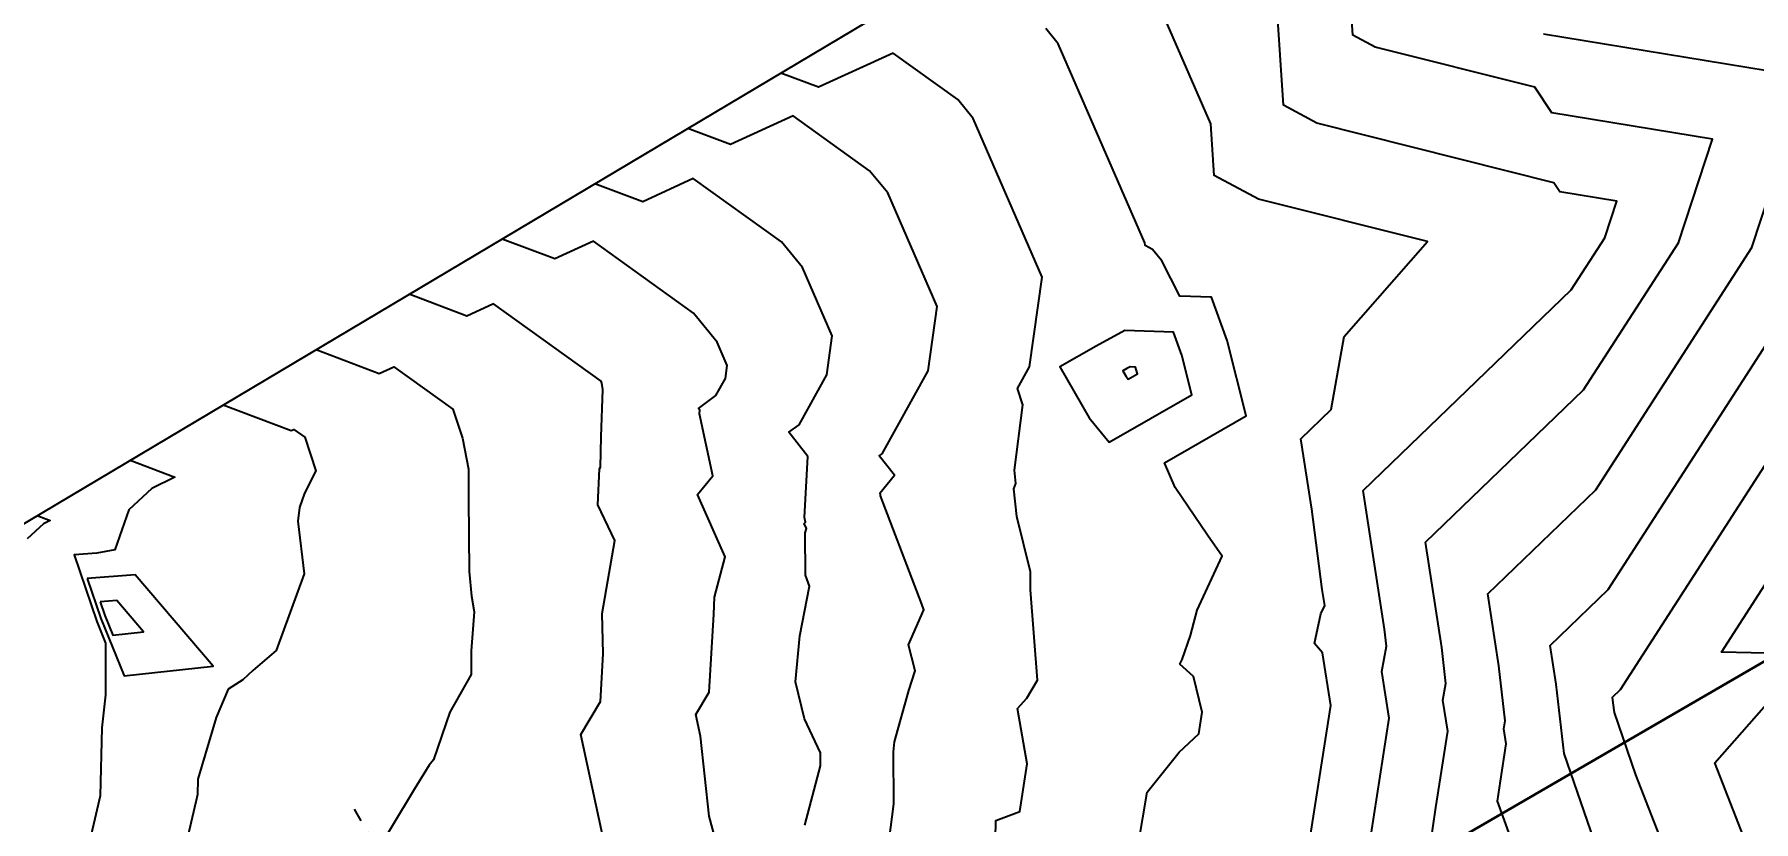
# Model space of a CAD drawing. Header units: metres. Extents: x 419533 to 423558, y 4805342 to 4807578.
# Drawn here: x 421684.1 to 421717.88, y 4806383.25 to 4806398.71 of the extents above; entities that cross this region are included whole.
import ezdxf

# ---------------------------------------------------------------- set-up
doc = ezdxf.new("R2010")
doc.units = ezdxf.units.M
doc.linetypes.add('PHANTOM', pattern=[2.5, 1.25, -0.25, 0.25, -0.25, 0.25, -0.25])
for name, color, linetype in [('C-TINN-BNDY', 110, 'Continuous'), ('C-TOPO-MAJR', 9, 'Continuous'), ('C-TOPO-MINR', 8, 'Continuous'), ('LS', 7, 'Continuous')]:
    doc.layers.add(name, color=color, linetype=linetype)
doc.styles.get("Standard").update_dxf_attribs({"font": 'simplex.shx'})

# ---------------------------------------------------------------- blocks, each defined once
blk = doc.blocks.new('AN30 +0 +0')
at = {"linetype": 'PHANTOM', "flags": 128}
for points in [[(0, -11.38231219537556), (0, 11.38231219444424)], [(-11.38231219508452, 0), (11.38231219508452, 0)]]:
    blk.add_lwpolyline(points, dxfattribs=at)
at = {"flags": 128}
blk.add_lwpolyline([(-4.74419642862631, -4.744196427986026), (-4.74419642862631, 4.744196428917348), (4.744196428568102, 4.744196428917348), (4.744196428568102, -4.744196427986026)], close=True, dxfattribs=at)
at = {"layer": 'LS', "insert": (-3.273187459330074, -0.3826382020488381), "char_height": 0.5157699281218149, "width": 9.13591657892082, "attachment_point": 1}
blk.add_mtext('AN30\\PBase +0 Leg +0', dxfattribs=at)
blk = doc.blocks.new('tower_bases_layout_1')
at = {"color": 31, "lineweight": 30, "true_color": 0xffbd7a, "elevation": 1718.013}
blk.add_lwpolyline([(423449.834, 4807399.592), (423130.593, 4807500.114), (421950.92, 4806612.998), (421795.045, 4806430.988), (421305.015, 4806147.038), (421305.015, 4806147.038), (420630.083, 4805770.97), (419765.157, 4805549.54), (419617.356, 4805580.088)], dxfattribs=at)
at = {"rotation": 30.09033251}
blk.add_blockref('AN30 +0 +0', (421696.095, 4806373.642, 1783.967), dxfattribs=at)
blk = doc.blocks.new('leg_extensions_profiles_1')
at = {"layer": 'C-TINN-BNDY', "color": 110, "linetype": 'Continuous', "lineweight": -3, "flags": 128}
blk.add_lwpolyline([(421683.4247, 4806388.8237), (421712.397, 4806406.062), (421781.855, 4806450.719), (421828.567, 4806494.001), (421862.816, 4806545.203), (421884.356, 4806573.831), (421937.081, 4806642.772), (421963.05, 4806666.593), (422022.308, 4806679.621), (422070.081, 4806718.405), (422121.479, 4806758.599), (422172.398, 4806802.795), (422201.438, 4806820.081)], dxfattribs=at)
at = {"layer": 'C-TOPO-MAJR', "color": 9, "linetype": 'Continuous', "lineweight": -3, "flags": 128}
for points, elevation in [([(421717.4930468269, 4806366.955009514), (421717.5922605503, 4806368.325805337), (421714.5936083107, 4806367.774873599), (421714.5680467932, 4806367.780710274), (421714.5855017556, 4806367.853750148), (421714.6109057592, 4806368.187535341), (421716.0673304321, 4806368.709888716), (421721.9627678472, 4806371.914589985), (421721.9896277299, 4806371.929742636), (421717.122287246, 4806384.402757336), (421719.0003145752, 4806386.538925435), (421717.2481773597, 4806386.580124306), (421722.1812222222, 4806394.235717935), (421724.5801303933, 4806401.511472825), (421717.7249825611, 4806402.636663197), (421715.1857155963, 4806405.887018644), (421713.6094094467, 4806406.40263102), (421713.4019141014, 4806406.509795495), (421713.3852422448, 4806406.697375823)], 1750), ([(421710.3684905482, 4806383.000561419), (421710.7223417223, 4806385.278903987), (421710.5785190157, 4806386.198971144), (421710.669292129, 4806386.692686589), (421710.6298694949, 4806387.029435555), (421710.2110257396, 4806389.754438701), (421714.2990556028, 4806393.692971986), (421714.959, 4806394.717139871), (421715.1963401669, 4806395.43697938), (421714.0772763853, 4806395.62066029), (421713.9598206763, 4806395.798918514), (421709.300652065, 4806396.966015859), (421708.6468275727, 4806397.320616905), (421708.5147522526, 4806399.290939903)], 1745), ([(421699.2424662185, 4806383.178276924), (421699.5462719214, 4806384.344115633), (421699.5484299052, 4806384.602715972), (421699.2309814811, 4806385.270945044), (421699.0574920707, 4806385.99732777), (421699.1407682031, 4806386.896997747), (421699.3284668275, 4806387.875799374), (421699.2507923461, 4806388.088871075), (421699.246487034, 4806388.920611041), (421699.2692035839, 4806389.007857202), (421699.2274824594, 4806389.10228246), (421699.250846973, 4806389.130704791), (421699.2306739062, 4806389.224710079), (421699.298992528, 4806390.421147072), (421698.9276839419, 4806390.899356958), (421699.1251033287, 4806391.046262238), (421699.6717856869, 4806392.027520202), (421699.7766902958, 4806392.789112257), (421699.1923632031, 4806394.132346406), (421698.7820731681, 4806394.635789821), (421697.0478696217, 4806395.879969235), (421696.0538911034, 4806395.426038123), (421695.1158603506, 4806395.779852238)], 1740), ([(421685.9839962366, 4806390.346461959), (421686.857820602, 4806390.016865735), (421686.4077373832, 4806389.793041635), (421685.9582647905, 4806389.373796853), (421685.6787933045, 4806388.585939235), (421685.3299350117, 4806388.521688258), (421684.8795680186, 4806388.488928015), (421685.3262088075, 4806387.176732311), (421685.4976602683, 4806386.755951878), (421685.4965608965, 4806385.740262982), (421685.4230630769, 4806385.091070109), (421685.3900273475, 4806383.75411248), (421685.2875736219, 4806383.306134108), (421684.9763877419, 4806381.970749355)], 1735)]:
    blk.add_lwpolyline(points, dxfattribs=dict(at, elevation=elevation))
at = {"layer": 'C-TOPO-MINR', "color": 8, "linetype": 'Continuous', "lineweight": -3, "flags": 128}
for points, elevation in [([(421720.6006703998, 4806371.276365998), (421715.570252037, 4806384.167282998), (421715.1471342063, 4806385.394346153), (421715.1248303454, 4806385.584866201), (421715.108430746, 4806385.691562217), (421715.2684953311, 4806385.845773344), (421720.7367777778, 4806394.332002322)], 1749), ([(421719.2117130698, 4806370.62298936), (421717.179160239, 4806375.831595872), (421714.1602274959, 4806384.586653846), (421714.0010901327, 4806385.94600854), (421713.8840794944, 4806386.707281338), (421715.026135399, 4806387.807573005), (421719.2923333333, 4806394.428286709)], 1748), ([(421717.3463833133, 4806371.24455684), (421712.8509229216, 4806383.653037646), (421712.9074293118, 4806384.046762426), (421713.0206472495, 4806384.775739086), (421712.9746298517, 4806385.070123035), (421713.0036735442, 4806385.228091832), (421712.8773499201, 4806386.307150878), (421712.6597282428, 4806387.723000458), (421714.7837754669, 4806389.769372665), (421717.8478888889, 4806394.524571097), (421718.9498562575, 4806397.866776758), (421713.7540573879, 4806398.719604881)], 1747), ([(421711.521404241, 4806382.711526111), (421711.6379599299, 4806383.523661923), (421711.8714944859, 4806385.027321537), (421711.7765744337, 4806385.63454709), (421711.8364828366, 4806385.960389211), (421711.7536097075, 4806386.668293217), (421711.4353769912, 4806388.73871958), (421714.5414155349, 4806391.731172325), (421716.4034444445, 4806394.620855483), (421717.0730982122, 4806396.651878069), (421713.9156668865, 4806397.170132586), (421713.5842663526, 4806397.673087029), (421710.4481996083, 4806398.458655329), (421710.0081130998, 4806398.697335798), (421709.8117143392, 4806401.627247263)], 1746), ([(421709.0990211664, 4806382.477460915), (421709.5731889587, 4806385.530486437), (421709.4113948357, 4806386.565520907), (421709.2560753734, 4806386.748287033), (421709.3761546008, 4806387.332970735), (421709.4586599358, 4806387.49240154), (421709.4015673469, 4806387.806810612), (421709.1993883019, 4806389.386238868), (421708.986674488, 4806390.770157822), (421709.579714479, 4806391.341510729), (421709.8369593289, 4806392.774923399), (421711.4749898273, 4806394.64126151), (421708.1531045216, 4806395.473376388), (421707.2855420457, 4806395.943898011), (421707.2177901659, 4806396.954632543), (421705.896417062, 4806399.992166654)], 1744), ([(421705.7043668535, 4806382.27369956), (421705.963711296, 4806383.825004833), (421706.5917344855, 4806384.615332271), (421706.9813793317, 4806384.971550764), (421707.0466858728, 4806385.401586779), (421706.8789652632, 4806386.098407862), (421706.6088544673, 4806386.341511258), (421706.6552968618, 4806386.433850888), (421706.8204376026, 4806386.9048556), (421706.9469820032, 4806387.401615993), (421707.4414856234, 4806388.463590523), (421707.1491456667, 4806388.878871334), (421706.5130227109, 4806389.809538304), (421706.3069246131, 4806390.298482214), (421707.9086308437, 4806391.221310662), (421707.5365549281, 4806392.698326325), (421707.2333364082, 4806393.552654765), (421706.6107606738, 4806393.57104186), (421706.2565080612, 4806394.264528419), (421706.0728657143, 4806394.486581071), (421705.9242565186, 4806394.567179117), (421705.9208280792, 4806394.618325182), (421704.2204035972, 4806398.527211592), (421703.9745364991, 4806398.828901034)], 1743), ([(421702.9870223214, 4806382.91414), (421702.9924901527, 4806383.273787328), (421703.4620494358, 4806383.449314747), (421703.6104323222, 4806384.384024456), (421703.4187519499, 4806385.472482093), (421703.602172853, 4806385.673975014), (421703.8078844225, 4806386.0286967), (421703.6721555773, 4806387.801979058), (421703.6704169265, 4806388.156572205), (421703.4072723967, 4806389.2449581), (421703.3445936713, 4806389.782678742), (421703.3827942769, 4806389.89143037), (421703.3614487097, 4806390.150327742), (421703.521656521, 4806391.433429913), (421703.4208329827, 4806391.756167129), (421703.6565882828, 4806392.179331993), (421703.8999534065, 4806393.946127049), (421702.5443901325, 4806397.06225653), (421702.2437153888, 4806397.431197296), (421700.9728309838, 4806398.34297505), (421699.5083634976, 4806397.674180562), (421698.7686059962, 4806397.953208349)], 1742), ([(421700.8945299847, 4806382.886334024), (421700.9907659119, 4806383.601160772), (421700.978740369, 4806384.616953181), (421701.0017529596, 4806384.813689776), (421701.2817872606, 4806385.824033852), (421701.4100238062, 4806386.210609269), (421701.2786484914, 4806386.723068297), (421701.5794240779, 4806387.409581218), (421701.5397920894, 4806387.520276002), (421700.7289887219, 4806389.649430659), (421700.7259236688, 4806389.682189319), (421700.7202248304, 4806389.69117609), (421700.7111520888, 4806389.701871985), (421700.9991762064, 4806390.053009075), (421700.7029193083, 4806390.434559578), (421700.7567296263, 4806390.474601339), (421701.6641869848, 4806392.103426098), (421701.8383218512, 4806393.367619652), (421700.8683766678, 4806395.597301467), (421700.5128942785, 4806396.033493559), (421699.0103503027, 4806397.111472143), (421697.7811273005, 4806396.550109343), (421696.9422331734, 4806396.866530293)], 1741), ([(421697.7321936129, 4806381.976168113), (421697.3599195241, 4806383.352975447), (421697.1916694157, 4806384.929127863), (421697.0998308188, 4806385.354155207), (421697.3594114932, 4806385.793394811), (421697.4523560596, 4806387.321695832), (421697.4643723121, 4806387.657046262), (421697.670680094, 4806388.449400825), (421697.1304987007, 4806389.671965367), (421697.4330091351, 4806390.039961548), (421697.1718197396, 4806391.25708855), (421697.1761875781, 4806391.333580778), (421697.1524485755, 4806391.364154339), (421697.4934770311, 4806391.617923138), (421697.6793843888, 4806391.951614307), (421697.7150587405, 4806392.21060486), (421697.5163497383, 4806392.667391343), (421697.0512520578, 4806393.238086083), (421695.0853889406, 4806394.648466327), (421694.3266549064, 4806394.301966904), (421693.2894875278, 4806394.693174182)], 1739), ([(421695.3668622678, 4806382.507749503), (421694.8371577302, 4806384.959212402), (421695.2215617936, 4806385.609667175), (421695.2766927052, 4806386.547149576), (421695.257844522, 4806387.339722817), (421695.507715174, 4806388.77134149), (421695.1749318134, 4806389.471800394), (421695.2028139565, 4806390.177870423), (421695.2250719159, 4806390.208752196), (421695.2403644954, 4806390.808908073), (421695.2734028, 4806391.737152254), (421695.24925875, 4806391.862801085), (421695.2368893293, 4806391.90031808), (421693.1229082595, 4806393.41696342), (421692.5994187093, 4806393.177895685), (421691.463114705, 4806393.606496126)], 1738), ([(421689.6367418822, 4806392.51981807), (421690.8721825122, 4806392.053824465), (421691.1604275785, 4806392.185460513), (421692.3244328833, 4806391.350361633), (421692.51175875, 4806390.782194089), (421692.6294255882, 4806390.169840294), (421692.6326443428, 4806389.597136548), (421692.6415047941, 4806388.16329262), (421692.6880527418, 4806387.680630472), (421692.7419260202, 4806387.366893829), (421692.6812119466, 4806386.600876719), (421692.6820467246, 4806386.139194933), (421692.2640298282, 4806385.395878408), (421691.9454620335, 4806384.46049311), (421691.8554914803, 4806384.355880691), (421691.5625460093, 4806383.880450789), (421690.6546762148, 4806382.36925867)], 1737), ([(421687.8103690594, 4806391.433140014), (421689.1449463152, 4806390.929753246), (421689.1979468974, 4806390.953957605), (421689.4119764373, 4806390.800405188), (421689.6296695739, 4806390.140132386), (421689.4105862745, 4806389.701365883), (421689.3095095202, 4806389.416954243), (421689.2777687195, 4806389.149987866), (421689.4044902172, 4806388.116858148), (421688.853276409, 4806386.611932046), (421688.3951974011, 4806386.2177626), (421688.1975686164, 4806386.036589937), (421687.9087435012, 4806385.851424394), (421687.6719179476, 4806385.296734105), (421687.3142695335, 4806384.083212333), (421687.3068088435, 4806383.781277834), (421687.2941716565, 4806383.726021801), (421686.6706442329, 4806381.050293022)], 1736), ([(421684.1576234138, 4806389.259783903), (421684.4078665579, 4806389.165395147), (421684.2789731048, 4806389.101297087), (421683.9573198794, 4806388.801275598)], 1734)]:
    blk.add_lwpolyline(points, dxfattribs=dict(at, elevation=elevation))
for points, elevation in [([(421706.6441597665, 4806392.413669554), (421706.4837667387, 4806392.865582337), (421705.5244071357, 4806392.893915975), (421704.9619016852, 4806392.59083381), (421704.247474305, 4806392.179319445), (421704.8241967178, 4806391.183414374), (421705.2215934846, 4806390.699362076), (421706.8409761835, 4806391.632374881), (421706.6441597665, 4806392.413669554)], 1742), ([(421705.7517646049, 4806392.129012782), (421705.7341970693, 4806392.178509908), (421705.6291202829, 4806392.181613237), (421705.5675101579, 4806392.148417238), (421705.4892603201, 4806392.103344872), (421705.5524276013, 4806391.994265332), (421705.5959536942, 4806391.941248028), (421705.7733215232, 4806392.0434391), (421705.7517646049, 4806392.129012782)], 1741), ([(421685.1374712627, 4806388.027814607), (421685.4070141971, 4806387.235918548), (421685.8652477337, 4806386.111310422), (421687.6110653916, 4806386.304654164), (421686.0798210531, 4806388.096362278), (421685.1374712627, 4806388.027814607)], 1736), ([(421685.3953745067, 4806387.566701199), (421685.4878195866, 4806387.295104785), (421685.6449798404, 4806386.909398187), (421686.2437425324, 4806386.975709247), (421685.7185720038, 4806387.590210979), (421685.3953745067, 4806387.566701199)], 1737)]:
    blk.add_lwpolyline(points, close=True, dxfattribs=dict(at, elevation=elevation))

msp = doc.modelspace()

# ---------------------------------------------------------------- linework, layer by layer
at = {"layer": 'C-TOPO-MAJR', "color": 9, "linetype": 'Continuous', "lineweight": -3, "flags": 128}
for points, elevation in [([(421717.4930468269, 4806366.955009514), (421717.5922605503, 4806368.325805337), (421714.5936083107, 4806367.774873599), (421714.5680467932, 4806367.780710274), (421714.5855017556, 4806367.853750148), (421714.6109057592, 4806368.187535341), (421716.0673304321, 4806368.709888716), (421721.9627678472, 4806371.914589985), (421721.9896277299, 4806371.929742636), (421717.122287246, 4806384.402757336), (421719.0003145752, 4806386.538925435), (421717.2481773597, 4806386.580124306), (421722.1812222222, 4806394.235717935), (421724.5801303933, 4806401.511472825), (421717.7249825611, 4806402.636663197), (421715.1857155963, 4806405.887018644), (421713.6094094467, 4806406.40263102), (421713.4019141014, 4806406.509795495), (421713.3852422448, 4806406.697375823)], 1750), ([(421710.3684905482, 4806383.000561419), (421710.7223417223, 4806385.278903987), (421710.5785190157, 4806386.198971144), (421710.669292129, 4806386.692686589), (421710.6298694949, 4806387.029435555), (421710.2110257396, 4806389.754438701), (421714.2990556028, 4806393.692971986), (421714.959, 4806394.717139871), (421715.1963401669, 4806395.43697938), (421714.0772763853, 4806395.62066029), (421713.9598206763, 4806395.798918514), (421709.300652065, 4806396.966015859), (421708.6468275727, 4806397.320616905), (421708.5147522526, 4806399.290939903)], 1745), ([(421699.2424662185, 4806383.178276924), (421699.5462719214, 4806384.344115633), (421699.5484299052, 4806384.602715972), (421699.2309814811, 4806385.270945044), (421699.0574920707, 4806385.99732777), (421699.1407682031, 4806386.896997747), (421699.3284668275, 4806387.875799374), (421699.2507923461, 4806388.088871075), (421699.246487034, 4806388.920611041), (421699.2692035839, 4806389.007857202), (421699.2274824594, 4806389.10228246), (421699.250846973, 4806389.130704791), (421699.2306739062, 4806389.224710079), (421699.298992528, 4806390.421147072), (421698.9276839419, 4806390.899356958), (421699.1251033287, 4806391.046262238), (421699.6717856869, 4806392.027520202), (421699.7766902958, 4806392.789112257), (421699.1923632031, 4806394.132346406), (421698.7820731681, 4806394.635789821), (421697.0478696217, 4806395.879969235), (421696.0538911034, 4806395.426038123), (421695.1158603506, 4806395.779852238)], 1740), ([(421685.9839962366, 4806390.346461959), (421686.857820602, 4806390.016865735), (421686.4077373832, 4806389.793041635), (421685.9582647905, 4806389.373796853), (421685.6787933045, 4806388.585939235), (421685.3299350117, 4806388.521688258), (421684.8795680186, 4806388.488928015), (421685.3262088075, 4806387.176732311), (421685.4976602683, 4806386.755951878), (421685.4965608965, 4806385.740262982), (421685.4230630769, 4806385.091070109), (421685.3900273475, 4806383.75411248), (421685.2875736219, 4806383.306134108), (421684.9763877419, 4806381.970749355)], 1735)]:
    msp.add_lwpolyline(points, dxfattribs=dict(at, elevation=elevation))
at = {"layer": 'C-TOPO-MINR', "color": 8, "linetype": 'Continuous', "lineweight": -3, "flags": 128}
for points, elevation in [([(421711.521404241, 4806382.711526111), (421711.6379599299, 4806383.523661923), (421711.8714944859, 4806385.027321537), (421711.7765744337, 4806385.63454709), (421711.8364828366, 4806385.960389211), (421711.7536097075, 4806386.668293217), (421711.4353769912, 4806388.73871958), (421714.5414155349, 4806391.731172325), (421716.4034444445, 4806394.620855483), (421717.0730982122, 4806396.651878069), (421713.9156668865, 4806397.170132586), (421713.5842663526, 4806397.673087029), (421710.4481996083, 4806398.458655329), (421710.0081130998, 4806398.697335798), (421709.8117143392, 4806401.627247263)], 1746), ([(421709.0990211664, 4806382.477460915), (421709.5731889587, 4806385.530486437), (421709.4113948357, 4806386.565520907), (421709.2560753734, 4806386.748287033), (421709.3761546008, 4806387.332970735), (421709.4586599358, 4806387.49240154), (421709.4015673469, 4806387.806810612), (421709.1993883019, 4806389.386238868), (421708.986674488, 4806390.770157822), (421709.579714479, 4806391.341510729), (421709.8369593289, 4806392.774923399), (421711.4749898273, 4806394.64126151), (421708.1531045216, 4806395.473376388), (421707.2855420457, 4806395.943898011), (421707.2177901659, 4806396.954632543), (421705.896417062, 4806399.992166654)], 1744), ([(421705.7043668535, 4806382.27369956), (421705.963711296, 4806383.825004833), (421706.5917344855, 4806384.615332271), (421706.9813793317, 4806384.971550764), (421707.0466858728, 4806385.401586779), (421706.8789652632, 4806386.098407862), (421706.6088544673, 4806386.341511258), (421706.6552968618, 4806386.433850888), (421706.8204376026, 4806386.9048556), (421706.9469820032, 4806387.401615993), (421707.4414856234, 4806388.463590523), (421707.1491456667, 4806388.878871334), (421706.5130227109, 4806389.809538304), (421706.3069246131, 4806390.298482214), (421707.9086308437, 4806391.221310662), (421707.5365549281, 4806392.698326325), (421707.2333364082, 4806393.552654765), (421706.6107606738, 4806393.57104186), (421706.2565080612, 4806394.264528419), (421706.0728657143, 4806394.486581071), (421705.9242565186, 4806394.567179117), (421705.9208280792, 4806394.618325182), (421704.2204035972, 4806398.527211592), (421703.9745364991, 4806398.828901034)], 1743), ([(421717.3463833133, 4806371.24455684), (421712.8509229216, 4806383.653037646), (421712.9074293118, 4806384.046762426), (421713.0206472495, 4806384.775739086), (421712.9746298517, 4806385.070123035), (421713.0036735442, 4806385.228091832), (421712.8773499201, 4806386.307150878), (421712.6597282428, 4806387.723000458), (421714.7837754669, 4806389.769372665), (421717.8478888889, 4806394.524571097), (421718.9498562575, 4806397.866776758), (421713.7540573879, 4806398.719604881)], 1747), ([(421702.9870223214, 4806382.91414), (421702.9924901527, 4806383.273787328), (421703.4620494358, 4806383.449314747), (421703.6104323222, 4806384.384024456), (421703.4187519499, 4806385.472482093), (421703.602172853, 4806385.673975014), (421703.8078844225, 4806386.0286967), (421703.6721555773, 4806387.801979058), (421703.6704169265, 4806388.156572205), (421703.4072723967, 4806389.2449581), (421703.3445936713, 4806389.782678742), (421703.3827942769, 4806389.89143037), (421703.3614487097, 4806390.150327742), (421703.521656521, 4806391.433429913), (421703.4208329827, 4806391.756167129), (421703.6565882828, 4806392.179331993), (421703.8999534065, 4806393.946127049), (421702.5443901325, 4806397.06225653), (421702.2437153888, 4806397.431197296), (421700.9728309838, 4806398.34297505), (421699.5083634976, 4806397.674180562), (421698.7686059962, 4806397.953208349)], 1742), ([(421700.8945299847, 4806382.886334024), (421700.9907659119, 4806383.601160772), (421700.978740369, 4806384.616953181), (421701.0017529596, 4806384.813689776), (421701.2817872606, 4806385.824033852), (421701.4100238062, 4806386.210609269), (421701.2786484914, 4806386.723068297), (421701.5794240779, 4806387.409581218), (421701.5397920894, 4806387.520276002), (421700.7289887219, 4806389.649430659), (421700.7259236688, 4806389.682189319), (421700.7202248304, 4806389.69117609), (421700.7111520888, 4806389.701871985), (421700.9991762064, 4806390.053009075), (421700.7029193083, 4806390.434559578), (421700.7567296263, 4806390.474601339), (421701.6641869848, 4806392.103426098), (421701.8383218512, 4806393.367619652), (421700.8683766678, 4806395.597301467), (421700.5128942785, 4806396.033493559), (421699.0103503027, 4806397.111472143), (421697.7811273005, 4806396.550109343), (421696.9422331734, 4806396.866530293)], 1741), ([(421697.7321936129, 4806381.976168113), (421697.3599195241, 4806383.352975447), (421697.1916694157, 4806384.929127863), (421697.0998308188, 4806385.354155207), (421697.3594114932, 4806385.793394811), (421697.4523560596, 4806387.321695832), (421697.4643723121, 4806387.657046262), (421697.670680094, 4806388.449400825), (421697.1304987007, 4806389.671965367), (421697.4330091351, 4806390.039961548), (421697.1718197396, 4806391.25708855), (421697.1761875781, 4806391.333580778), (421697.1524485755, 4806391.364154339), (421697.4934770311, 4806391.617923138), (421697.6793843888, 4806391.951614307), (421697.7150587405, 4806392.21060486), (421697.5163497383, 4806392.667391343), (421697.0512520578, 4806393.238086083), (421695.0853889406, 4806394.648466327), (421694.3266549064, 4806394.301966904), (421693.2894875278, 4806394.693174182)], 1739), ([(421719.2117130698, 4806370.62298936), (421717.179160239, 4806375.831595872), (421714.1602274959, 4806384.586653846), (421714.0010901327, 4806385.94600854), (421713.8840794944, 4806386.707281338), (421715.026135399, 4806387.807573005), (421719.2923333333, 4806394.428286709)], 1748), ([(421720.6006703998, 4806371.276365998), (421715.570252037, 4806384.167282998), (421715.1471342063, 4806385.394346153), (421715.1248303454, 4806385.584866201), (421715.108430746, 4806385.691562217), (421715.2684953311, 4806385.845773344), (421720.7367777778, 4806394.332002322)], 1749), ([(421695.3668622678, 4806382.507749503), (421694.8371577302, 4806384.959212402), (421695.2215617936, 4806385.609667175), (421695.2766927052, 4806386.547149576), (421695.257844522, 4806387.339722817), (421695.507715174, 4806388.77134149), (421695.1749318134, 4806389.471800394), (421695.2028139565, 4806390.177870423), (421695.2250719159, 4806390.208752196), (421695.2403644954, 4806390.808908073), (421695.2734028, 4806391.737152254), (421695.24925875, 4806391.862801085), (421695.2368893293, 4806391.90031808), (421693.1229082595, 4806393.41696342), (421692.5994187093, 4806393.177895685), (421691.463114705, 4806393.606496126)], 1738), ([(421689.6367418822, 4806392.51981807), (421690.8721825122, 4806392.053824465), (421691.1604275785, 4806392.185460513), (421692.3244328833, 4806391.350361633), (421692.51175875, 4806390.782194089), (421692.6294255882, 4806390.169840294), (421692.6326443428, 4806389.597136548), (421692.6415047941, 4806388.16329262), (421692.6880527418, 4806387.680630472), (421692.7419260202, 4806387.366893829), (421692.6812119466, 4806386.600876719), (421692.6820467246, 4806386.139194933), (421692.2640298282, 4806385.395878408), (421691.9454620335, 4806384.46049311), (421691.8554914803, 4806384.355880691), (421691.5625460093, 4806383.880450789), (421690.6546762148, 4806382.36925867)], 1737), ([(421687.8103690594, 4806391.433140014), (421689.1449463152, 4806390.929753246), (421689.1979468974, 4806390.953957605), (421689.4119764373, 4806390.800405188), (421689.6296695739, 4806390.140132386), (421689.4105862745, 4806389.701365883), (421689.3095095202, 4806389.416954243), (421689.2777687195, 4806389.149987866), (421689.4044902172, 4806388.116858148), (421688.853276409, 4806386.611932046), (421688.3951974011, 4806386.2177626), (421688.1975686164, 4806386.036589937), (421687.9087435012, 4806385.851424394), (421687.6719179476, 4806385.296734105), (421687.3142695335, 4806384.083212333), (421687.3068088435, 4806383.781277834), (421687.2941716565, 4806383.726021801), (421686.6706442329, 4806381.050293022)], 1736), ([(421684.1576234138, 4806389.259783903), (421684.4078665579, 4806389.165395147), (421684.2789731048, 4806389.101297087), (421683.9573198794, 4806388.801275598)], 1734)]:
    msp.add_lwpolyline(points, dxfattribs=dict(at, elevation=elevation))
for points, elevation in [([(421706.6441597665, 4806392.413669554), (421706.4837667387, 4806392.865582337), (421705.5244071357, 4806392.893915975), (421704.9619016852, 4806392.59083381), (421704.247474305, 4806392.179319445), (421704.8241967178, 4806391.183414374), (421705.2215934846, 4806390.699362076), (421706.8409761835, 4806391.632374881), (421706.6441597665, 4806392.413669554)], 1742), ([(421705.7517646049, 4806392.129012782), (421705.7341970693, 4806392.178509908), (421705.6291202829, 4806392.181613237), (421705.5675101579, 4806392.148417238), (421705.4892603201, 4806392.103344872), (421705.5524276013, 4806391.994265332), (421705.5959536942, 4806391.941248028), (421705.7733215232, 4806392.0434391), (421705.7517646049, 4806392.129012782)], 1741), ([(421685.1374712627, 4806388.027814607), (421685.4070141971, 4806387.235918548), (421685.8652477337, 4806386.111310422), (421687.6110653916, 4806386.304654164), (421686.0798210531, 4806388.096362278), (421685.1374712627, 4806388.027814607)], 1736), ([(421685.3953745067, 4806387.566701199), (421685.4878195866, 4806387.295104785), (421685.6449798404, 4806386.909398187), (421686.2437425324, 4806386.975709247), (421685.7185720038, 4806387.590210979), (421685.3953745067, 4806387.566701199)], 1737)]:
    msp.add_lwpolyline(points, close=True, dxfattribs=dict(at, elevation=elevation))

# ---------------------------------------------------------------- block references
for name in ['leg_extensions_profiles_1', 'tower_bases_layout_1']:
    msp.add_blockref(name, (0, 0))

doc.saveas('drawing.dxf')
